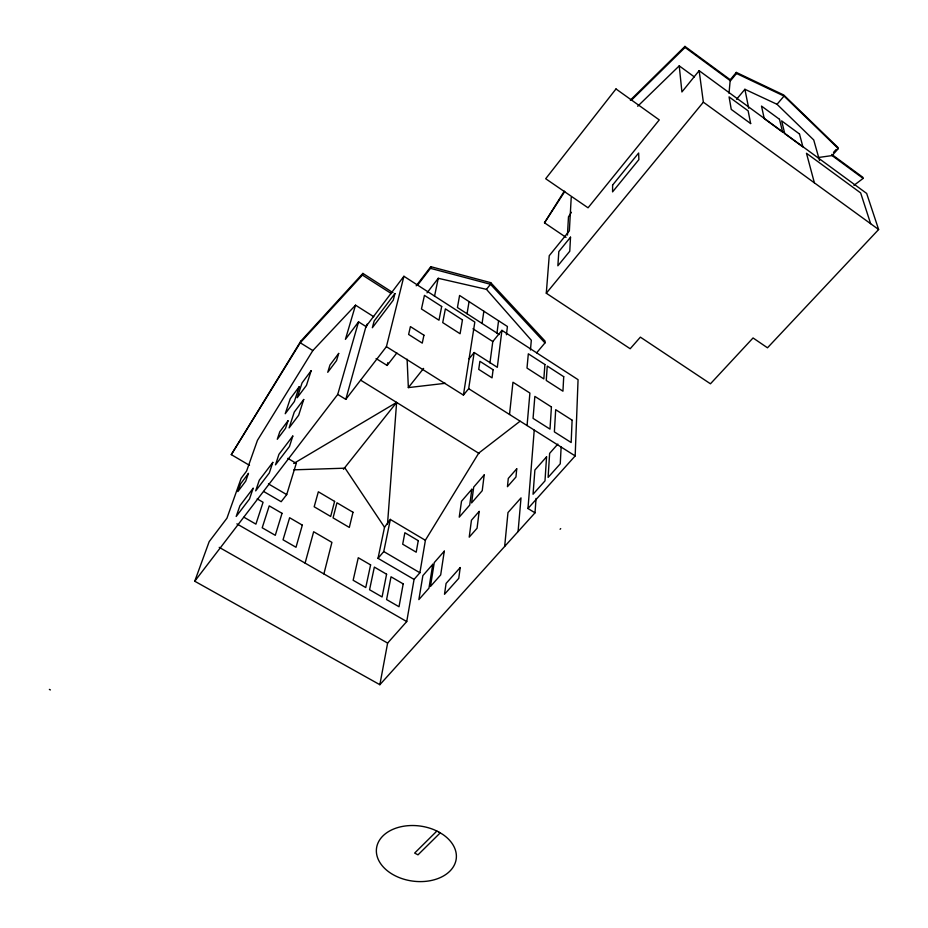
<?xml version="1.0" encoding="UTF-8"?>
<svg xmlns="http://www.w3.org/2000/svg" width="928" height="928" viewBox="0 0 928 928"><rect width="100%" height="100%" fill="white"/><g stroke="black" fill="none" stroke-linecap="round" stroke-linejoin="round"><path stroke-width="1.39" d="M373.74 316.715L355.528 305.173L312.829 350.564L257.45 440.324L246.593 471.076L241.152 478.314L226.954 518.184L209.171 541.639L194.741 581.23L379.854 684.702L535.015 512.824L527.974 508.509L575.174 455.915L578.063 379.668L501.92 330.345L492.791 341.55L489.926 363.034M561.138 446.971L560.257 463.814L548.112 477.398L549.631 453.363L557.844 444.083M571.219 197.478L569.363 230.863L549.237 255.71L546.29 293.225L630.182 348.742L640.378 337.142L710.454 383.798L753.049 337.954L767.491 347.803L878.63 229.518L866.659 193.43L699.144 70.679L681.918 91.953L679.226 65.865L637.687 106.256M567.437 235.039L568.481 216.827L571.416 212.303M535.015 512.824L536.059 498.452M387.51 524.1L396.616 402.427L293.7 463.501M536.651 352.814L544.968 342.908L545.107 341.156L490.715 282.657L430.801 266.684L416.196 285.801M527.974 508.509L534.226 430.163M566.045 237.382L544.504 222.801L564.305 191.168M527.069 425.546L529.9 393.043L512.952 382.232L509.53 414.48M518.079 531.57L521.014 497.895L507.976 512.558L504.658 546.453M530.433 350.018L531.326 340.251L486.458 289.339L438.248 278.296L427.031 292.865M729.002 93.241L730.255 79.738L684.945 46.4L630.356 100.143M506.433 334.764L507.419 326.505L459.592 295.464L457.434 307.528L499.218 334.544M501.92 330.345L497.315 367.326L474.173 352.524L469.092 358.776M496.979 333.094L498.568 320.763M490.715 282.657L490.483 284.281L486.458 289.339M482.061 323.443L483.859 311.216M463.42 395.096L474.823 322.074L403.912 276.277L386.419 346.666L463.42 395.096L468.675 388.693L474.173 352.524M263.668 491.48L281.172 501.712L286.706 494.612L296.368 463.037M467.051 313.745L469.069 301.612M379.854 684.702L387.626 643.081L406.731 621.563L414.062 579.408L419.885 572.75L425.43 540.119L478.755 453.084L520.04 421.242M378.021 558.343L383.763 551.557L390.386 519.297L384.528 527.255L378.021 558.343L414.062 579.408M434.501 296.38L438.248 278.296M417.53 285.221L430.441 268.331L430.801 266.684M376.084 358.556L387.138 365.458L387.811 362.662M323.895 573.922L331.911 542.37L313.652 531.744L305.092 563.11M365.968 326.528L358.556 321.854L337.734 394.423L345.796 399.365L365.968 326.528L403.912 276.277M366.34 326.934L367.105 324.139M355.528 305.173L345.413 339.37L358.556 321.854M249.504 465.346L231.292 454.627L300.254 342.78L362.396 275.048L362.883 273.4L392.996 292.703M362.883 273.4L300.823 341.133L300.254 342.78L312.829 350.564M231.292 454.627L300.823 341.133M544.504 222.801L564.781 191.504M194.741 581.23L337.734 394.423M345.796 399.365L386.419 346.666M387.138 365.458L396.848 352.965M343.441 469.313L396.616 402.427M445.347 383.299L408.343 387.602L423.609 368.404M546.29 293.225L703.354 102.173L699.144 70.679M730.255 79.738L736.31 72.419L783.754 95.004L837.926 147.448L838.297 148.619L832.08 155.579L817.997 157.563M736.31 72.419L736.507 73.486L730.452 80.817L685.073 47.432L684.945 46.4M736.577 99.273L744.906 89.297L777.026 104.296L813.728 139.954L819.54 160.521M777.026 104.296L784.032 96.071L838.297 148.619M833.506 152.412L836.163 149.443M560.094 529.262L560.709 528.6M436.856 831.07L414.654 853.076L417.994 854.839L440.232 832.868M631.411 100.189L685.073 47.432M853.957 185.333L863.133 178.408L862.727 177.213L831.732 154.408M293.898 469.835L345.065 468.176L384.528 527.255M430.441 268.331L490.483 284.281L544.968 342.908M736.507 73.486L784.032 96.071M49.37 689.4L50.39 689.933M219.228 547.358L387.626 643.081M236.872 523.879L406.731 621.563M243.925 517.221L255.908 524.134L263.065 502.28L257.207 498.87M268.47 483.906L286.706 494.612M383.763 551.557L419.885 572.75M287.808 458.351L296.31 463.397M390.352 519.483L425.395 540.305M360.876 380.306L479.173 453.525M468.675 388.693L575.174 455.915M362.396 275.048L391.361 293.608M472.978 328.779L492.791 341.55M703.354 102.173L878.63 229.518M679.226 65.865L694.33 76.896M832.08 155.579L863.133 178.408M870.638 223.706L860.65 192.92L806.478 153.271L814.378 182.828M744.906 89.297L748.687 108.263M407.114 359.206L408.343 387.602M612.596 185.078L612.584 191.876L638.87 159.628L638.638 153.027L612.596 185.078M572.112 420.175L571.161 442.528L554.376 431.88L555.686 409.689L572.112 420.175M563.714 376.687L562.948 391.198L546.244 380.457L547.265 366.05L563.714 376.687M570.523 237.185L569.769 251.233L557.867 265.791L558.818 251.581L570.523 237.185M551.418 406.963L550.002 429.119L533.055 418.377L534.853 396.395L551.418 406.963M546.569 456.82L544.991 480.89L533.043 494.253L534.888 470.032L546.569 456.82M544.91 364.53L543.843 378.914L527 368.08L528.322 353.812L544.91 364.53M516.734 468.802L515.968 476.992L507.454 486.69L508.277 478.454L516.734 468.802M479.161 511.421L477.062 528.252L469.22 537.15L471.436 520.248L479.161 511.421M484.184 474.95L482.235 490.68L471.598 502.918L473.709 487.096L484.184 474.95M493.093 369.727L492.049 377.858L478.732 369.379L479.892 361.305L493.093 369.727M460.218 567.565L458.757 578.353L444.5 594.291L446.078 583.434L460.218 567.565M471.842 489.253L469.719 505.087L459.232 517.163L461.506 501.248L471.842 489.253M444.292 551.151L440.684 574.919L430.464 586.484L434.258 562.6L444.292 551.151M432.784 564.294L428.956 588.19L418.864 599.604L422.878 575.604L432.784 564.294M462.457 319.882L460.091 333.755L442.726 322.608L445.37 308.862L462.457 319.882M418.25 540.664L416.208 552.195L402.694 544.202L404.863 532.73L418.25 540.664M403.193 583.898L399.017 606.738L386.593 599.569L391.024 576.798L403.193 583.898M441.682 306.484L438.99 320.206L421.463 308.966L424.444 295.371L441.682 306.484M386.593 574.223L382.081 596.959L369.564 589.744L374.344 567.089L386.593 574.223M423.934 335.205L422.263 343.116L408.622 334.451L410.408 326.598L423.934 335.205M370.608 564.908L365.748 587.54L353.15 580.267L358.266 557.728L370.608 564.908M352.988 512.256L349.322 527.429L333.059 517.87L336.957 502.79L352.988 512.256M394.945 293.561L393.263 300.15L372.348 327.746L374.158 321.03L394.945 293.561M334.602 501.398L330.67 516.467L314.174 506.769L318.35 491.794L334.602 501.398M302.319 525.132L296.009 547.276L283.04 539.794L289.629 517.743L302.319 525.132M338.685 353.429L336.528 360.644L327.746 372.302L329.962 365.029L338.685 353.429M282.031 513.323L275.28 535.317L262.206 527.777L269.236 505.876L282.031 513.323M292.807 436.067L289.466 446.507L275.488 464.858L278.945 454.314L292.807 436.067M303.723 399.492L298.677 415.234L289.107 427.901L294.269 412.055L303.723 399.492M311.193 370.643L306.46 385.352L297.192 397.741L302.052 382.916L311.193 370.643M272.809 462.388L269.306 472.978L255.676 490.877L259.283 480.205L272.809 462.388M288.005 420.802L285.534 428.318L277.275 439.28L279.804 431.729L288.005 420.802M299.257 386.674L294.362 401.522L285.232 413.726L290.232 398.762L299.257 386.674M253.147 488.279L249.493 498.997L236.188 516.467L239.946 505.667L253.147 488.279M248.437 473.431L245.723 481.145L237.858 491.585L240.619 483.824L248.437 473.431M615.995 88.949L545.687 178.733L588.05 207.802L659.263 119.909L615.995 88.949M438.619 831.894L434.026 829.736A40.206 27.782 7.6 0 0 376.362 850.21A40.206 27.782 7.6 0 0 432.46 880.231A40.206 27.782 7.6 0 0 442.818 834.446L438.619 831.894M750.659 123.563L731.252 109.411L729.083 96.906L748.142 110.85L750.659 123.563M779.508 119.318L761.505 106.082L764.243 118.61L782.571 132.043L779.508 119.318M799.495 134.003L781.654 120.884L784.752 133.632L802.917 146.949L799.495 134.003"/></g></svg>
